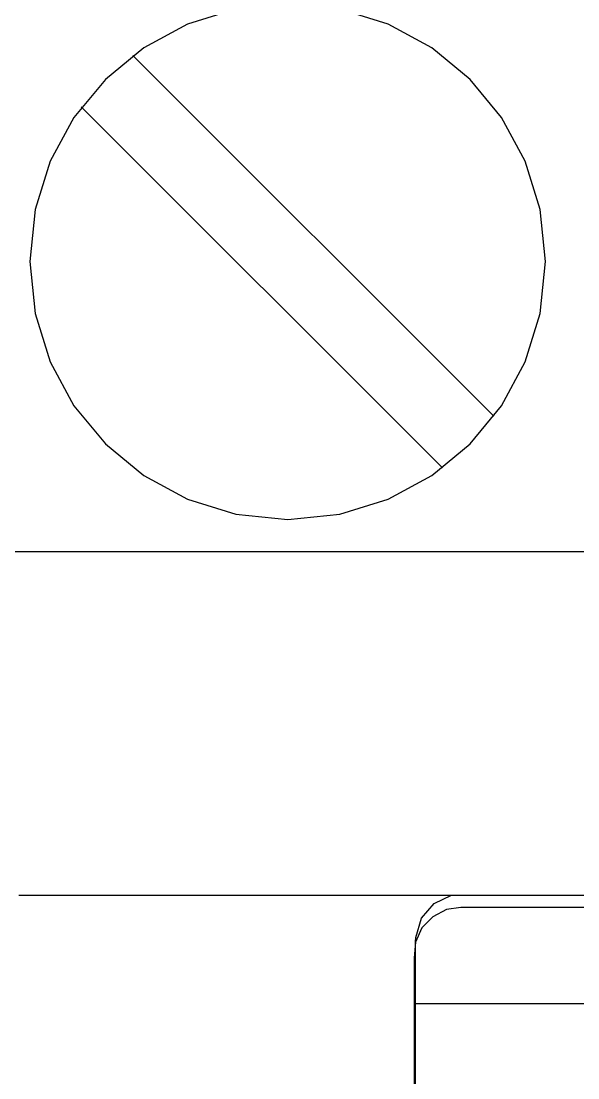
# Model space of a CAD drawing. Extents: x 1 to 47.7, y 0.2 to 35.
# Drawn here: x 35.488 to 35.849, y 2.905 to 3.591 of the extents above; entities that cross this region are included whole.
import ezdxf

# ---------------------------------------------------------------- set-up
doc = ezdxf.new("R2010")
doc.units = 0
doc.header["$MEASUREMENT"] = 0
for name, color, linetype in [('5_1___24__TARGET_LEDS___12', 7, 'CONTINUOUS'), ('6_1__EMPTY_IO_BOARD_POSITI', 7, 'CONTINUOUS'), ('6_2___8__INDEPENDENT_INPUT', 7, 'CONTINUOUS'), ('6_3___8__OPTOISO_INDEPENDE', 7, 'CONTINUOUS'), ('6_4___24__OPTOISO_INDEPEND', 7, 'CONTINUOUS'), ('6_5___8__INDEPENDENT_INPUT', 7, 'CONTINUOUS'), ('6_6___8__INDEPENDENT_INPUT', 7, 'CONTINUOUS'), ('6_7___8__OPTOISO_INDEPENDE', 7, 'CONTINUOUS'), ('6_8___8__OPTOISO_INDEPENDE', 7, 'CONTINUOUS'), ('7_0_____DWG', 7, 'CONTINUOUS')]:
    doc.layers.add(name, color=color, linetype=linetype)

msp = doc.modelspace()

# ---------------------------------------------------------------- linework, layer by layer
at = {"layer": '5_1___24__TARGET_LEDS___12'}
for points in [[(35.6276, 3.59844), (35.59619, 3.58869), (35.56775, 3.57326), (35.54295, 3.55283), (35.52249, 3.52808), (35.50703, 3.49967), (35.49726, 3.46827), (35.49386, 3.43458), (35.49726, 3.40082), (35.50703, 3.36939), (35.52249, 3.34095), (35.54295, 3.31617), (35.56775, 3.29573), (35.59619, 3.2803), (35.6276, 3.27055), (35.66131, 3.26715), (35.69499, 3.27055), (35.72636, 3.2803), (35.75474, 3.29573), (35.77946, 3.31617), (35.79986, 3.34095), (35.81526, 3.36939), (35.82499, 3.40082), (35.82838, 3.43458), (35.82499, 3.46827), (35.81526, 3.49967), (35.79986, 3.52808), (35.77946, 3.55283), (35.75474, 3.57326), (35.72636, 3.58869), (35.69499, 3.59844)], [(35.79496, 3.33415), (35.5607, 3.56842)], [(35.76154, 3.30073), (35.52727, 3.535)], [(35.85904, 3.24603), (35.80727, 3.24603), (35.74147, 3.24603), (35.66965, 3.24603), (35.59984, 3.24603), (35.54005, 3.24603), (35.4983, 3.24603), (35.4826, 3.24603)], [(35.48669, 3.02318), (35.51642, 3.02318), (35.56819, 3.02318), (35.634, 3.02318), (35.70581, 3.02318), (35.77562, 3.02318), (35.83541, 3.02318), (35.87716, 3.02318)], [(35.74411, 2.85884), (35.74411, 2.91139), (35.74411, 2.93598), (35.74411, 2.95772), (35.74411, 2.97532), (35.74411, 2.98748), (35.74411, 2.99291), (35.74423, 2.99579), (35.74797, 3.0082), (35.75612, 3.01773), (35.76746, 3.02318), (35.76964, 3.02318), (35.77569, 3.02318), (35.7849, 3.02318), (35.79655, 3.02318), (35.85319, 3.02318)]]:
    msp.add_lwpolyline(points, dxfattribs=at)
at = {"layer": '6_1__EMPTY_IO_BOARD_POSITI'}
msp.add_lwpolyline([(35.86457, 3.01518), (35.8271, 3.01518), (35.80823, 3.01518), (35.79176, 3.01518), (35.77956, 3.01519), (35.7735, 3.01519), (35.76427, 3.01383), (35.75524, 3.0092), (35.7483, 3.00193), (35.74411, 2.99266), (35.74316, 2.98266), (35.74316, 2.97664), (35.74316, 2.96753), (35.74316, 2.95577), (35.74316, 2.9418), (35.74316, 2.90901), (35.74316, 2.87269)], dxfattribs=at)
at = {"layer": '6_2___8__INDEPENDENT_INPUT'}
for points in [[(35.6276, 3.59844), (35.59619, 3.58869), (35.56775, 3.57326), (35.54295, 3.55283), (35.52249, 3.52808), (35.50703, 3.49967), (35.49726, 3.46827), (35.49386, 3.43458), (35.49726, 3.40082), (35.50703, 3.36939), (35.52249, 3.34095), (35.54295, 3.31617), (35.56775, 3.29573), (35.59619, 3.2803), (35.6276, 3.27055), (35.66131, 3.26715), (35.69499, 3.27055), (35.72636, 3.2803), (35.75474, 3.29573), (35.77946, 3.31617), (35.79986, 3.34095), (35.81526, 3.36939), (35.82499, 3.40082), (35.82838, 3.43458), (35.82499, 3.46827), (35.81526, 3.49967), (35.79986, 3.52808), (35.77946, 3.55283), (35.75474, 3.57326), (35.72636, 3.58869), (35.69499, 3.59844)], [(35.79496, 3.33415), (35.5607, 3.56842)], [(35.76154, 3.30073), (35.52727, 3.535)], [(35.85904, 3.24603), (35.80727, 3.24603), (35.74147, 3.24603), (35.66965, 3.24603), (35.59984, 3.24603), (35.54005, 3.24603), (35.4983, 3.24603), (35.4826, 3.24603)], [(35.48669, 3.02318), (35.51642, 3.02318), (35.56819, 3.02318), (35.634, 3.02318), (35.70581, 3.02318), (35.77562, 3.02318), (35.83541, 3.02318), (35.87716, 3.02318)], [(35.74411, 2.85884), (35.74411, 2.91139), (35.74411, 2.93598), (35.74411, 2.95772), (35.74411, 2.97532), (35.74411, 2.98748), (35.74411, 2.99291), (35.74423, 2.99579), (35.74797, 3.0082), (35.75612, 3.01773), (35.76746, 3.02318), (35.76964, 3.02318), (35.77569, 3.02318), (35.7849, 3.02318), (35.79655, 3.02318), (35.85319, 3.02318)]]:
    msp.add_lwpolyline(points, dxfattribs=at)
at = {"layer": '6_3___8__OPTOISO_INDEPENDE'}
for points in [[(35.6276, 3.59844), (35.59619, 3.58869), (35.56775, 3.57326), (35.54295, 3.55283), (35.52249, 3.52808), (35.50703, 3.49967), (35.49726, 3.46827), (35.49386, 3.43458), (35.49726, 3.40082), (35.50703, 3.36939), (35.52249, 3.34095), (35.54295, 3.31617), (35.56775, 3.29573), (35.59619, 3.2803), (35.6276, 3.27055), (35.66131, 3.26715), (35.69499, 3.27055), (35.72636, 3.2803), (35.75474, 3.29573), (35.77946, 3.31617), (35.79986, 3.34095), (35.81526, 3.36939), (35.82499, 3.40082), (35.82838, 3.43458), (35.82499, 3.46827), (35.81526, 3.49967), (35.79986, 3.52808), (35.77946, 3.55283), (35.75474, 3.57326), (35.72636, 3.58869), (35.69499, 3.59844)], [(35.79496, 3.33415), (35.5607, 3.56842)], [(35.76154, 3.30073), (35.52727, 3.535)], [(35.85904, 3.24603), (35.80727, 3.24603), (35.74147, 3.24603), (35.66965, 3.24603), (35.59984, 3.24603), (35.54005, 3.24603), (35.4983, 3.24603), (35.4826, 3.24603)], [(35.48669, 3.02318), (35.51642, 3.02318), (35.56819, 3.02318), (35.634, 3.02318), (35.70581, 3.02318), (35.77562, 3.02318), (35.83541, 3.02318), (35.87716, 3.02318)], [(35.74411, 2.85884), (35.74411, 2.91139), (35.74411, 2.93598), (35.74411, 2.95772), (35.74411, 2.97532), (35.74411, 2.98748), (35.74411, 2.99291), (35.74423, 2.99579), (35.74797, 3.0082), (35.75612, 3.01773), (35.76746, 3.02318), (35.76964, 3.02318), (35.77569, 3.02318), (35.7849, 3.02318), (35.79655, 3.02318), (35.85319, 3.02318)]]:
    msp.add_lwpolyline(points, dxfattribs=at)
at = {"layer": '6_4___24__OPTOISO_INDEPEND'}
for points in [[(35.6276, 3.59844), (35.59619, 3.58869), (35.56775, 3.57326), (35.54295, 3.55283), (35.52249, 3.52808), (35.50703, 3.49967), (35.49726, 3.46827), (35.49386, 3.43458), (35.49726, 3.40082), (35.50703, 3.36939), (35.52249, 3.34095), (35.54295, 3.31617), (35.56775, 3.29573), (35.59619, 3.2803), (35.6276, 3.27055), (35.66131, 3.26715), (35.69499, 3.27055), (35.72636, 3.2803), (35.75474, 3.29573), (35.77946, 3.31617), (35.79986, 3.34095), (35.81526, 3.36939), (35.82499, 3.40082), (35.82838, 3.43458), (35.82499, 3.46827), (35.81526, 3.49967), (35.79986, 3.52808), (35.77946, 3.55283), (35.75474, 3.57326), (35.72636, 3.58869), (35.69499, 3.59844)], [(35.79496, 3.33415), (35.5607, 3.56842)], [(35.76154, 3.30073), (35.52727, 3.535)], [(35.85904, 3.24603), (35.80727, 3.24603), (35.74147, 3.24603), (35.66965, 3.24603), (35.59984, 3.24603), (35.54005, 3.24603), (35.4983, 3.24603), (35.4826, 3.24603)], [(35.48669, 3.02318), (35.51642, 3.02318), (35.56819, 3.02318), (35.634, 3.02318), (35.70581, 3.02318), (35.77562, 3.02318), (35.83541, 3.02318), (35.87716, 3.02318)], [(35.74411, 2.85884), (35.74411, 2.91139), (35.74411, 2.93598), (35.74411, 2.95772), (35.74411, 2.97532), (35.74411, 2.98748), (35.74411, 2.99291), (35.74423, 2.99579), (35.74797, 3.0082), (35.75612, 3.01773), (35.76746, 3.02318), (35.76964, 3.02318), (35.77569, 3.02318), (35.7849, 3.02318), (35.79655, 3.02318), (35.85319, 3.02318)]]:
    msp.add_lwpolyline(points, dxfattribs=at)
at = {"layer": '6_5___8__INDEPENDENT_INPUT'}
for points in [[(35.6276, 3.59844), (35.59619, 3.58869), (35.56775, 3.57326), (35.54295, 3.55283), (35.52249, 3.52808), (35.50703, 3.49967), (35.49726, 3.46827), (35.49386, 3.43458), (35.49726, 3.40082), (35.50703, 3.36939), (35.52249, 3.34095), (35.54295, 3.31617), (35.56775, 3.29573), (35.59619, 3.2803), (35.6276, 3.27055), (35.66131, 3.26715), (35.69499, 3.27055), (35.72636, 3.2803), (35.75474, 3.29573), (35.77946, 3.31617), (35.79986, 3.34095), (35.81526, 3.36939), (35.82499, 3.40082), (35.82838, 3.43458), (35.82499, 3.46827), (35.81526, 3.49967), (35.79986, 3.52808), (35.77946, 3.55283), (35.75474, 3.57326), (35.72636, 3.58869), (35.69499, 3.59844)], [(35.79496, 3.33415), (35.5607, 3.56842)], [(35.76154, 3.30073), (35.52727, 3.535)], [(35.85904, 3.24603), (35.80727, 3.24603), (35.74147, 3.24603), (35.66965, 3.24603), (35.59984, 3.24603), (35.54005, 3.24603), (35.4983, 3.24603), (35.4826, 3.24603)], [(35.48669, 3.02318), (35.51642, 3.02318), (35.56819, 3.02318), (35.634, 3.02318), (35.70581, 3.02318), (35.77562, 3.02318), (35.83541, 3.02318), (35.87716, 3.02318)], [(35.74411, 2.85884), (35.74411, 2.91139), (35.74411, 2.93598), (35.74411, 2.95772), (35.74411, 2.97532), (35.74411, 2.98748), (35.74411, 2.99291), (35.74423, 2.99579), (35.74797, 3.0082), (35.75612, 3.01773), (35.76746, 3.02318), (35.76964, 3.02318), (35.77569, 3.02318), (35.7849, 3.02318), (35.79655, 3.02318), (35.85319, 3.02318)]]:
    msp.add_lwpolyline(points, dxfattribs=at)
at = {"layer": '6_6___8__INDEPENDENT_INPUT'}
for points in [[(35.6276, 3.59844), (35.59619, 3.58869), (35.56775, 3.57326), (35.54295, 3.55283), (35.52249, 3.52808), (35.50703, 3.49967), (35.49726, 3.46827), (35.49386, 3.43458), (35.49726, 3.40082), (35.50703, 3.36939), (35.52249, 3.34095), (35.54295, 3.31617), (35.56775, 3.29573), (35.59619, 3.2803), (35.6276, 3.27055), (35.66131, 3.26715), (35.69499, 3.27055), (35.72636, 3.2803), (35.75474, 3.29573), (35.77946, 3.31617), (35.79986, 3.34095), (35.81526, 3.36939), (35.82499, 3.40082), (35.82838, 3.43458), (35.82499, 3.46827), (35.81526, 3.49967), (35.79986, 3.52808), (35.77946, 3.55283), (35.75474, 3.57326), (35.72636, 3.58869), (35.69499, 3.59844)], [(35.79496, 3.33415), (35.5607, 3.56842)], [(35.76154, 3.30073), (35.52727, 3.535)], [(35.85904, 3.24603), (35.80727, 3.24603), (35.74147, 3.24603), (35.66965, 3.24603), (35.59984, 3.24603), (35.54005, 3.24603), (35.4983, 3.24603), (35.4826, 3.24603)], [(35.48669, 3.02318), (35.51642, 3.02318), (35.56819, 3.02318), (35.634, 3.02318), (35.70581, 3.02318), (35.77562, 3.02318), (35.83541, 3.02318), (35.87716, 3.02318)], [(35.74411, 2.85884), (35.74411, 2.91139), (35.74411, 2.93598), (35.74411, 2.95772), (35.74411, 2.97532), (35.74411, 2.98748), (35.74411, 2.99291), (35.74423, 2.99579), (35.74797, 3.0082), (35.75612, 3.01773), (35.76746, 3.02318), (35.76964, 3.02318), (35.77569, 3.02318), (35.7849, 3.02318), (35.79655, 3.02318), (35.85319, 3.02318)]]:
    msp.add_lwpolyline(points, dxfattribs=at)
at = {"layer": '6_7___8__OPTOISO_INDEPENDE'}
for points in [[(35.6276, 3.59844), (35.59619, 3.58869), (35.56775, 3.57326), (35.54295, 3.55283), (35.52249, 3.52808), (35.50703, 3.49967), (35.49726, 3.46827), (35.49386, 3.43458), (35.49726, 3.40082), (35.50703, 3.36939), (35.52249, 3.34095), (35.54295, 3.31617), (35.56775, 3.29573), (35.59619, 3.2803), (35.6276, 3.27055), (35.66131, 3.26715), (35.69499, 3.27055), (35.72636, 3.2803), (35.75474, 3.29573), (35.77946, 3.31617), (35.79986, 3.34095), (35.81526, 3.36939), (35.82499, 3.40082), (35.82838, 3.43458), (35.82499, 3.46827), (35.81526, 3.49967), (35.79986, 3.52808), (35.77946, 3.55283), (35.75474, 3.57326), (35.72636, 3.58869), (35.69499, 3.59844)], [(35.79496, 3.33415), (35.5607, 3.56842)], [(35.76154, 3.30073), (35.52727, 3.535)], [(35.85904, 3.24603), (35.80727, 3.24603), (35.74147, 3.24603), (35.66965, 3.24603), (35.59984, 3.24603), (35.54005, 3.24603), (35.4983, 3.24603), (35.4826, 3.24603)], [(35.48669, 3.02318), (35.51642, 3.02318), (35.56819, 3.02318), (35.634, 3.02318), (35.70581, 3.02318), (35.77562, 3.02318), (35.83541, 3.02318), (35.87716, 3.02318)], [(35.74411, 2.85884), (35.74411, 2.91139), (35.74411, 2.93598), (35.74411, 2.95772), (35.74411, 2.97532), (35.74411, 2.98748), (35.74411, 2.99291), (35.74423, 2.99579), (35.74797, 3.0082), (35.75612, 3.01773), (35.76746, 3.02318), (35.76964, 3.02318), (35.77569, 3.02318), (35.7849, 3.02318), (35.79655, 3.02318), (35.85319, 3.02318)]]:
    msp.add_lwpolyline(points, dxfattribs=at)
at = {"layer": '6_8___8__OPTOISO_INDEPENDE'}
for points in [[(35.6276, 3.59844), (35.59619, 3.58869), (35.56775, 3.57326), (35.54295, 3.55283), (35.52249, 3.52808), (35.50703, 3.49967), (35.49726, 3.46827), (35.49386, 3.43458), (35.49726, 3.40082), (35.50703, 3.36939), (35.52249, 3.34095), (35.54295, 3.31617), (35.56775, 3.29573), (35.59619, 3.2803), (35.6276, 3.27055), (35.66131, 3.26715), (35.69499, 3.27055), (35.72636, 3.2803), (35.75474, 3.29573), (35.77946, 3.31617), (35.79986, 3.34095), (35.81526, 3.36939), (35.82499, 3.40082), (35.82838, 3.43458), (35.82499, 3.46827), (35.81526, 3.49967), (35.79986, 3.52808), (35.77946, 3.55283), (35.75474, 3.57326), (35.72636, 3.58869), (35.69499, 3.59844)], [(35.79496, 3.33415), (35.5607, 3.56842)], [(35.76154, 3.30073), (35.52727, 3.535)], [(35.85904, 3.24603), (35.80727, 3.24603), (35.74147, 3.24603), (35.66965, 3.24603), (35.59984, 3.24603), (35.54005, 3.24603), (35.4983, 3.24603), (35.4826, 3.24603)], [(35.48669, 3.02318), (35.51642, 3.02318), (35.56819, 3.02318), (35.634, 3.02318), (35.70581, 3.02318), (35.77562, 3.02318), (35.83541, 3.02318), (35.87716, 3.02318)], [(35.74411, 2.85884), (35.74411, 2.91139), (35.74411, 2.93598), (35.74411, 2.95772), (35.74411, 2.97532), (35.74411, 2.98748), (35.74411, 2.99291), (35.74423, 2.99579), (35.74797, 3.0082), (35.75612, 3.01773), (35.76746, 3.02318), (35.76964, 3.02318), (35.77569, 3.02318), (35.7849, 3.02318), (35.79655, 3.02318), (35.85319, 3.02318)]]:
    msp.add_lwpolyline(points, dxfattribs=at)
at = {"layer": '7_0_____DWG'}
msp.add_lwpolyline([(35.74411, 2.95299), (36.22843, 2.95299)], dxfattribs=at)

doc.saveas('drawing.dxf')
